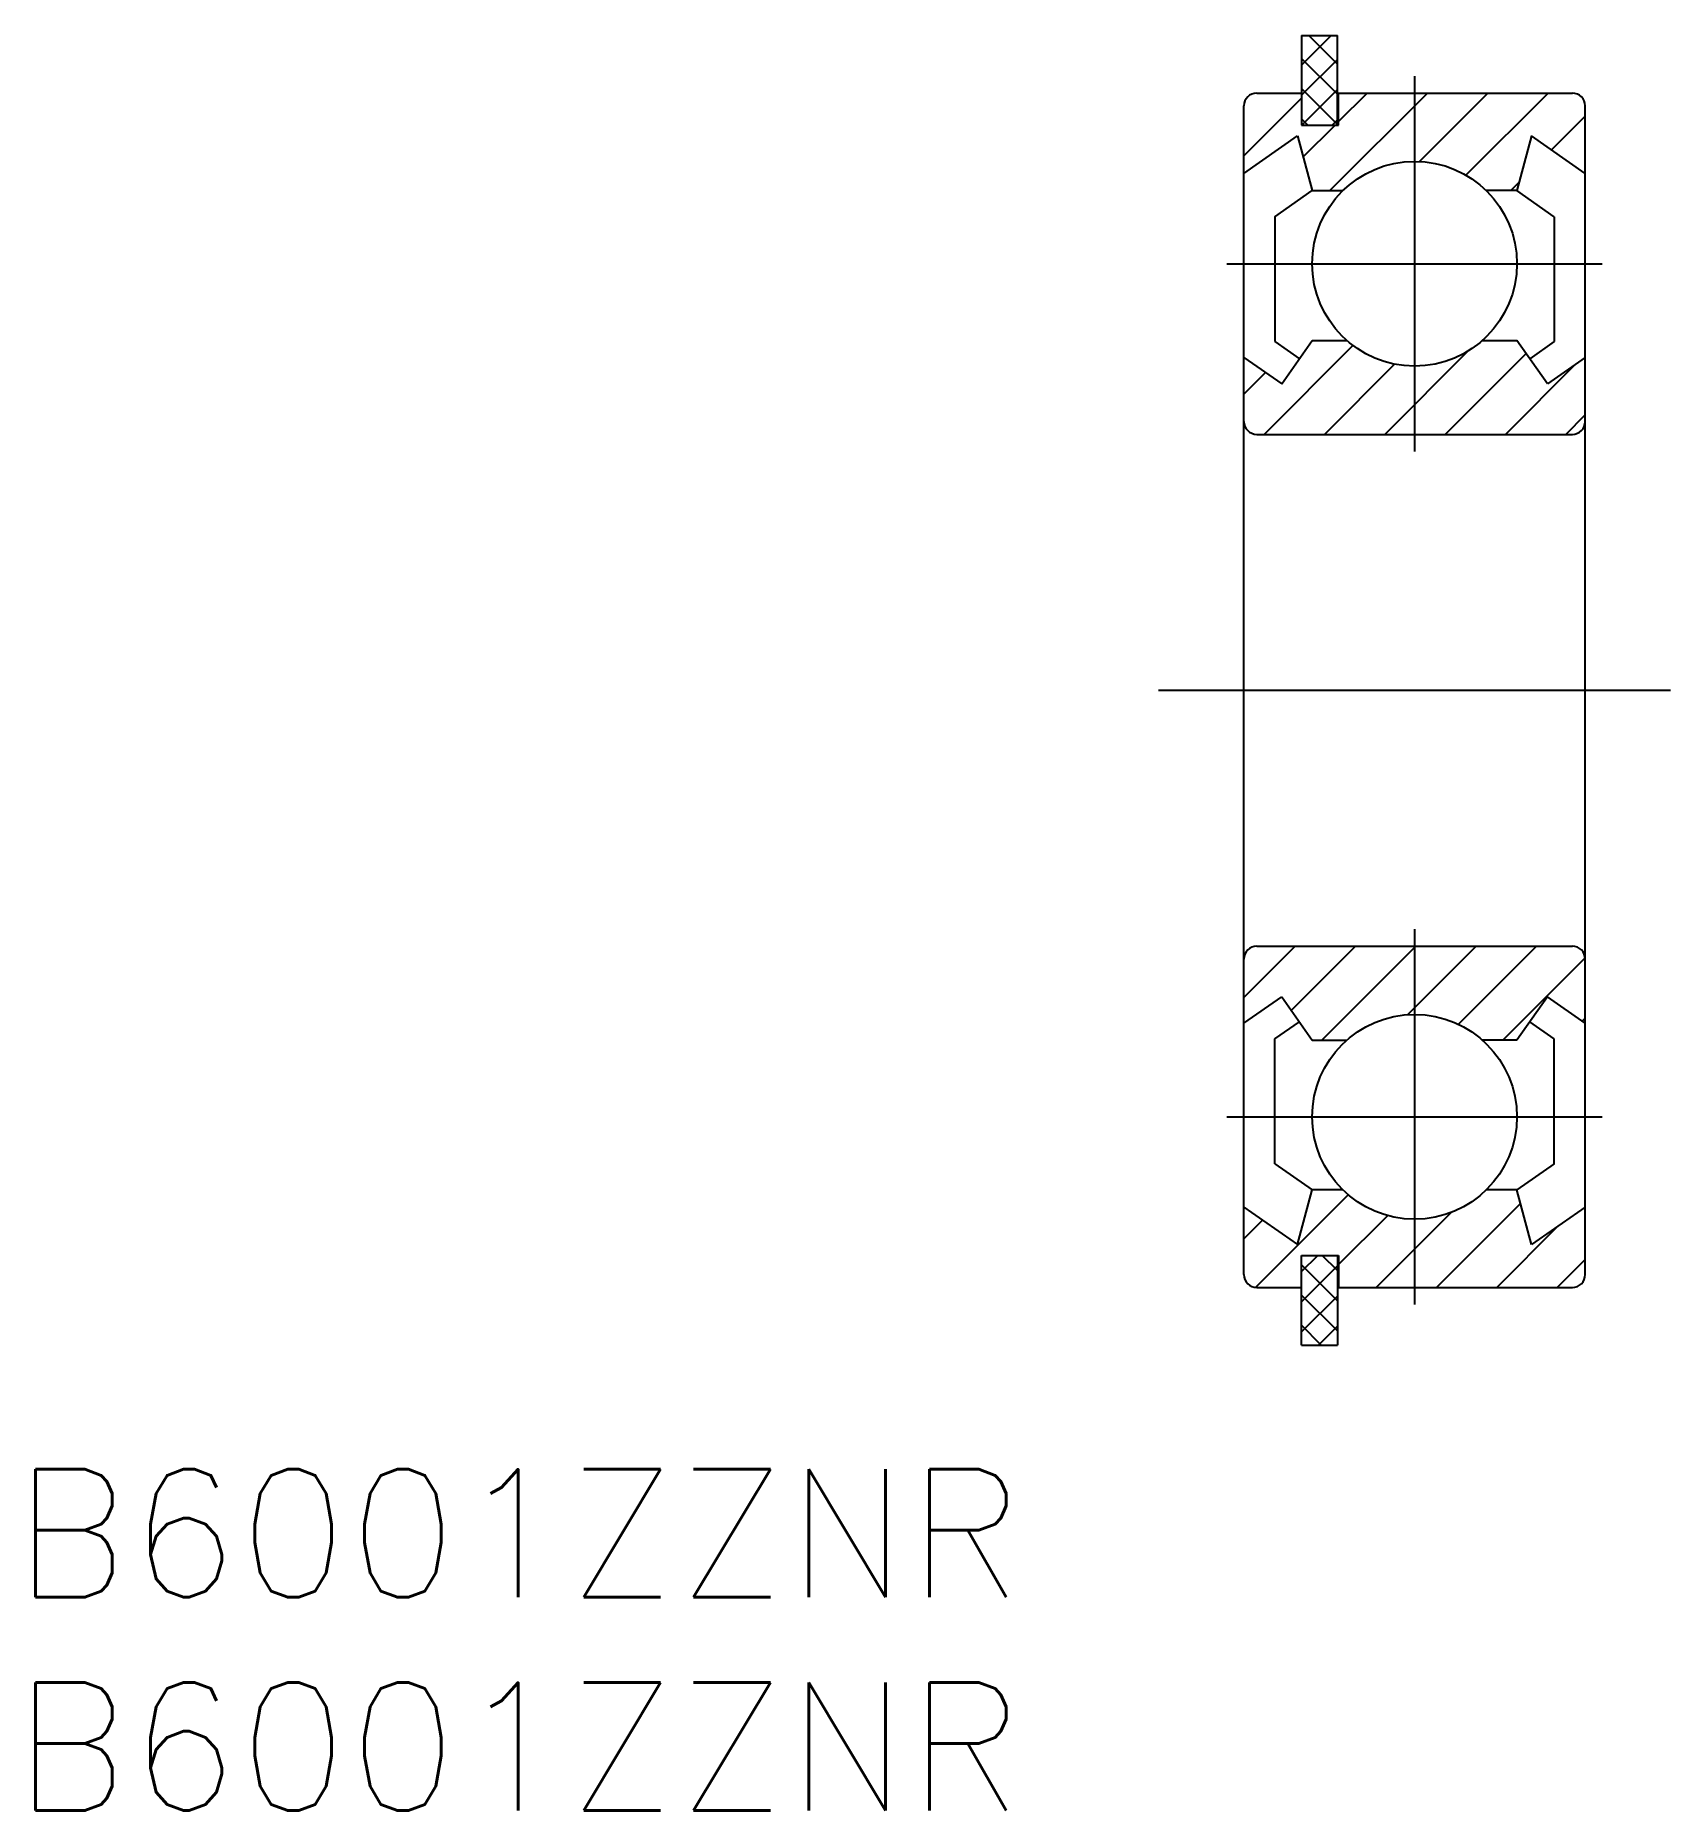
# Model space of a CAD drawing. Extents: x -28.3 to 10, y -26.3 to 15.3.
import ezdxf

# ---------------------------------------------------------------- set-up
doc = ezdxf.new("R2010")
doc.units = 0
doc.linetypes.add('CENTER', pattern=[50.8, 31.75, -6.35, 6.35, -6.35])
doc.layers.get('0').update_dxf_attribs({"linetype": 'CONTINUOUS'})
doc.layers.add('CENTER', color=1, linetype='CENTER')
doc.styles.get("Standard").update_dxf_attribs({"font": 'txt.shx', "height": 3, "bigfont": 'bigfont.shx'})

msp = doc.modelspace()

# ---------------------------------------------------------------- linework, layer by layer
at = {"color": 7, "linetype": 'CONTINUOUS'}
for p, q in [((1.35, 15.35), (2.19, 15.35)), ((1.35, 15.35), (1.35, 13.25)), ((2.19, 13.25), (2.19, 15.35)), ((0.3, 14), (1.35, 14)), ((2.22, 14), (7.7, 14)), ((2.22, 13.25), (2.22, 14)), ((0, -13.7), (0, 13.7)), ((8, -13.7), (8, 13.7)), ((0, 12.114), (1.257, 12.994)), ((1.257, 12.994), (1.6, 11.714)), ((1.35, 13.25), (2.22, 13.25)), ((6.743, 12.994), (6.4, 11.714)), ((8, 12.114), (6.743, 12.994)), ((0.726, 11.102), (1.6, 11.714)), ((1.6, 11.714), (2.32, 11.714)), ((6.4, 11.714), (5.68, 11.714)), ((7.274, 11.102), (6.4, 11.714)), ((0.726, 11.102), (0.726, 8.174)), ((7.274, 11.102), (7.274, 8.174)), ((0.726, 8.174), (1.299, 7.772)), ((0.886, 7.183), (1.6, 8.203)), ((1.6, 8.203), (2.409, 8.203)), ((5.591, 8.203), (6.4, 8.203)), ((7.114, 7.183), (6.4, 8.203)), ((7.274, 8.174), (6.701, 7.772)), ((0, 7.803), (0.886, 7.183)), ((8, 7.803), (7.114, 7.183)), ((0.3, 6), (7.7, 6)), ((0.3, -6), (7.7, -6)), ((0, -7.803), (0.886, -7.183)), ((0.886, -7.183), (1.6, -8.203)), ((7.114, -7.183), (6.4, -8.203)), ((8, -7.803), (7.114, -7.183)), ((0.726, -8.174), (1.299, -7.772)), ((7.274, -8.174), (6.701, -7.772)), ((0.726, -11.102), (0.726, -8.174)), ((1.6, -8.203), (2.409, -8.203)), ((6.4, -8.203), (5.591, -8.203)), ((7.274, -11.102), (7.274, -8.174)), ((0.726, -11.102), (1.6, -11.714)), ((7.274, -11.102), (6.4, -11.714)), ((1.257, -12.994), (1.6, -11.714)), ((2.32, -11.714), (1.6, -11.714)), ((6.4, -11.714), (5.68, -11.714)), ((6.743, -12.994), (6.4, -11.714)), ((0, -12.114), (1.257, -12.994)), ((8, -12.114), (6.743, -12.994)), ((1.35, -13.25), (2.22, -13.25)), ((1.35, -15.35), (1.35, -13.25)), ((2.19, -13.25), (2.19, -15.35)), ((2.22, -13.25), (2.22, -14)), ((0.3, -14), (1.35, -14)), ((2.22, -14), (7.7, -14)), ((1.35, -15.35), (2.19, -15.35))]:
    msp.add_line(p, q, dxfattribs=at)
at = {"color": 3, "linetype": 'CONTINUOUS'}
for p, q in [((1.35, 14.656), (2.044, 15.35)), ((2.19, 14.679), (1.519, 15.35)), ((2.19, 13.972), (1.35, 14.812)), ((1.35, 13.949), (2.19, 14.789)), ((0, 12.527), (1.35, 13.877)), ((2.19, 13.265), (1.35, 14.105)), ((1.358, 13.25), (2.19, 14.082)), ((2.016, 11.714), (4.302, 14)), ((2.22, 13.333), (2.887, 14)), ((4.113, 12.397), (5.716, 14)), ((5.205, 12.075), (7.13, 14)), ((1.498, 13.25), (1.35, 13.398)), ((2.065, 13.25), (2.19, 13.375)), ((7.211, 12.667), (8, 13.456)), ((1.389, 12.502), (2.137, 13.25)), ((6.258, 11.714), (6.452, 11.908)), ((0.472, 6), (2.555, 8.083)), ((3.3, 6), (5.254, 7.954)), ((1.886, 6), (3.532, 7.646)), ((4.715, 6), (6.613, 7.898)), ((6.129, 6), (7.772, 7.644)), ((0, 6.942), (0.506, 7.448)), ((7.543, 6), (8, 6.457)), ((0, -7.2), (1.2, -6)), ((1.11, -7.504), (2.614, -6)), ((1.826, -8.203), (4.028, -6)), ((3.837, -7.606), (5.443, -6)), ((5.026, -7.831), (6.857, -6)), ((6.068, -8.203), (7.999, -6.272)), ((7.931, -7.754), (8, -7.685)), ((0.272, -13.999), (2.444, -11.827)), ((4.514, -14), (6.484, -12.029)), ((0, -12.857), (0.437, -12.42)), ((2.22, -13.465), (3.37, -12.316)), ((3.099, -14), (4.858, -12.241)), ((5.928, -14), (7.378, -12.55)), ((1.35, -13.628), (1.728, -13.25)), ((2.19, -13.605), (1.835, -13.25)), ((2.19, -14.312), (1.35, -13.472)), ((1.35, -14.335), (2.19, -13.495)), ((7.342, -14), (8, -13.342)), ((2.19, -15.019), (1.35, -14.179)), ((1.35, -15.042), (2.19, -14.202)), ((1.813, -15.35), (1.35, -14.887)), ((1.749, -15.35), (2.19, -14.909))]:
    msp.add_line(p, q, dxfattribs=at)
at = {"color": 7, "linetype": 'CONTINUOUS'}
for centre in [(4, 10), (4, -10)]:
    msp.add_circle(centre, 2.4, dxfattribs=at)
for centre, start, end in [((0.3, 13.7), 90, 180), ((7.7, 13.7), 0, 90), ((0.3, 6.3), 180, 270), ((7.7, 6.3), 270, 0), ((0.3, -6.3), 90, 180), ((7.7, -6.3), 0, 90), ((0.3, -13.7), 180, 270), ((7.7, -13.7), 270, 0)]:
    msp.add_arc(centre, 0.3, start, end, dxfattribs=at)
at = {"layer": 'CENTER', "color": 1, "linetype": 'CENTER'}
for p, q in [((4, 14.4), (4, 5.6)), ((-0.4, 10), (8.4, 10)), ((-2, 0), (10, 0)), ((4, -5.6), (4, -14.4)), ((-0.4, -10), (8.4, -10))]:
    msp.add_line(p, q, dxfattribs=at)

# ---------------------------------------------------------------- texts
at = {"color": 7, "linetype": 'CONTINUOUS'}
for p in [(-28.847, -21.262), (-28.847, -26.262)]:
    msp.add_text('B6001ZZNR', height=3, dxfattribs=at).set_placement(p)

doc.saveas('drawing.dxf')
